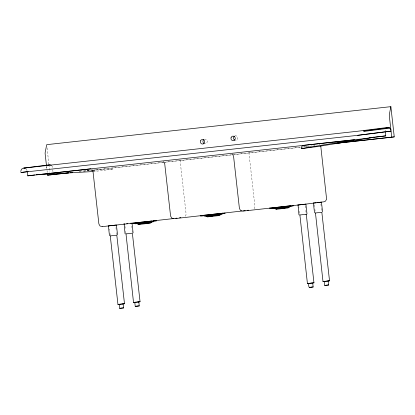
<?xml version="1.0" encoding="UTF-8"?>
<svg xmlns="http://www.w3.org/2000/svg" width="415" height="415" viewBox="0 0 415 415"><rect width="100%" height="100%" fill="white"/><g stroke="black" fill="none" stroke-linecap="round" stroke-linejoin="round"><path stroke-width="0.31" stroke-dasharray="2.08 1.56" d="M180.468 160.097L180.229 161.653L186.096 213.948L185.858 215.504L184.867 216.734M249.301 152.497L249.062 154.053L254.929 206.348L254.691 207.905L253.7 209.134M94.195 169.974A3.04 2.957 82.3 0 1 94.755 171.442L112.532 169.164L112.346 168.391M81.024 171.462L79.089 171.675L81.06 171.504M83.602 171.177L92.623 170.181M93.266 170.109L164.164 162.281M164.807 162.213L233.126 154.671M233.77 154.598L300.154 147.268M302.732 146.983L313.045 145.847M313.688 145.774L314.975 145.634M83.638 171.219L91.373 170.363M92.016 170.295L162.913 162.467M163.557 162.395L231.876 154.852M232.519 154.779L300.19 147.309M300.839 147.237L311.795 146.028M79.773 170.902L91.336 170.29M91.98 170.254L112.532 169.164A3.04 2.791 82.9 0 0 111.988 167.691M26.062 168.723L27.188 170.762M94.573 170.669L94.755 171.442M320.92 204.081L321.127 205.97M321.412 208.486L321.625 210.374M314.383 204.813L314.591 206.701M314.876 209.217L315.089 211.105M305.352 206.073L305.559 207.962M305.845 210.483L306.057 212.371M298.816 206.805L298.956 208.065M299.308 211.214L299.521 213.103M131.591 226.258L131.731 227.519M132.084 230.662L132.297 232.556M124.982 226.362L125.195 228.25M125.548 231.394L125.688 232.654M115.951 227.622L116.164 229.511M116.516 232.659L116.729 234.548M109.487 228.981L109.627 230.242M109.98 233.391L110.193 235.279M52.736 169.688L52.995 172.018M47.056 147.875L48.861 163.946M48.934 164.589L49.805 172.36M46.542 166.233L46.869 169.159M47.004 170.368L47.279 172.785M204.263 139.321A2.283 2.163 82.7 0 1 207.215 141.214A2.283 2.163 82.7 0 1 204.756 143.699M234.854 135.944A2.283 2.163 82.7 0 1 237.805 137.837A2.283 2.163 82.7 0 1 235.347 140.322M46.76 168.153A3.04 2.884 82.7 0 1 46.973 166.597M51.937 166.047A3.04 2.884 82.7 0 1 52.487 167.515M385.182 130.787A3.04 2.884 82.7 0 1 385.193 129.994M319.254 144.809A3.04 2.957 82.3 0 1 319.649 144.13"/><path stroke-width="0.62" d="M20.75 171.488L21.393 169.253L23.427 168.127L49.281 164.812M46.47 165.595L45.178 154.095A2.459 0.773 83.7 0 1 45.209 152.341L46.698 144.659L390.863 106.66L389.374 114.343A2.459 0.773 83.7 0 0 389.343 116.096L391.713 137.204L336.928 143.253M301.254 148.643L354.529 139.731L303.692 145.312A3.04 2.791 82.9 0 0 301.254 148.643L319.026 146.365L374.844 137.147M358.539 135.202L385.296 131.794L385.753 135.866L358.996 139.274L27.758 175.841L27.297 171.769L28.147 171.68M27.753 175.841L34.767 174.943M125.05 233.749L124.147 223.898M298.95 214.825L298.048 204.974M306.996 213.922L305.891 204.102L301.632 204.6M322.564 211.93L321.459 202.105L317.2 202.603M136.151 302.172L133.521 302.457L125.994 233.894M137.194 302.058L140.057 301.726L132.369 233.183L125.895 233.91M310.052 283.248L307.422 283.533L299.895 214.97M309.657 283.3L313.958 282.802L306.27 214.259L299.734 214.991M325.619 281.256L322.989 281.536L315.462 212.973M110.266 235.907L117.953 304.449L119.048 304.314M110.328 235.907L116.802 235.175L124.49 303.718L123.022 303.868L123.686 307.889L119.66 308.34L119.307 304.299M123.229 303.858L122.124 303.993M124.49 303.718L121.626 304.05M133.521 302.457L134.616 302.322M134.776 302.317L135.228 306.343L139.253 305.897L138.797 301.866L137.692 302.001M119.66 308.34L123.686 307.889M307.422 283.533L308.511 283.398M311.022 287.221C308.35 288.7 308.226 284.467 309.004 283.352M322.989 281.536L324.079 281.401M315.301 212.994L321.838 212.267L329.526 280.805L328.058 280.955L328.716 284.975L324.696 285.427L324.343 281.386M328.265 280.95L326.662 281.137M329.526 280.805L326.065 281.209M309.128 287.424L313.149 286.973L312.697 282.942L311.592 283.077M324.696 285.427L328.716 284.975M224.806 212.916C226.305 213.538 222.653 213.663 222.134 213.756L200.58 216.132L200.523 215.624L219.566 213.549M27.587 171.628L20.864 172.495L359.234 135.16L391.034 131.161L385.934 131.726M387.714 127.447L357.912 131.213L23.826 168.08L25.382 168.314M389.841 128.111L389.197 127.696L363.519 130.984L364.152 131.399L389.841 128.111A3.04 2.884 82.7 0 1 390.92 130.154M36.032 174.782L37.921 174.539M47.414 173.994L47.549 175.203L49.452 174.959M391.713 137.204L394.25 136.877L390.863 106.66M173.89 218.529L102.334 226.632M175.784 218.285L177.044 218.124M179.571 217.797L180.831 217.636M242.09 211.007L173.973 218.721L171.717 218.077L170.586 216.039L164.719 163.749L163.588 161.71M243.356 210.846L245.249 210.602M247.143 210.364L248.403 210.198M304.589 204.273L323.944 201.794L325.412 201.218L326.615 199.226L320.764 146.137M155.449 220.583L153.249 220.847M151.791 221.506L153.249 221.32L153.306 221.823L149.229 222.305M150.479 222.16L151.667 222.004L151.724 222.507L148.451 222.897M220.624 213.907L222.082 213.72L222.139 214.223L218.062 214.705M149.483 222.777L150.469 222.653L150.526 223.156L138.454 224.505L138.403 224.001L139.03 223.944M292.378 205.477C295.703 204.896 292.715 206.488 290.967 206.156L277.142 207.796C274.772 207.599 270.959 209.419 269.356 208.024M219.307 214.56L220.5 214.405L220.557 214.913L217.284 215.302M218.316 215.178L219.302 215.053L219.359 215.556L207.287 216.905L207.23 216.402L207.863 216.345M288.14 206.96L289.333 206.805L289.39 207.313L286.117 207.702M287.149 207.578L288.135 207.453L288.186 207.957L276.12 209.305L276.063 208.802L276.696 208.745M130.647 223.192L131.337 223.109M151.989 220.998L131.742 223.223M220.822 213.398L223.104 213.128M277.713 207.22L290.91 205.653M288.441 206.426L290.915 206.12L290.972 206.623L286.895 207.106M277.085 207.293L273.563 207.697M150.261 221.688L146.127 222.16M219.094 214.088L206.468 215.499M147.652 222.487L150.318 222.191M287.927 206.488L277.594 207.656M216.485 214.892L219.151 214.591M147.143 223.052L149.286 222.808M285.318 207.293L287.984 206.992M215.976 215.452L218.119 215.209M286.952 207.609L283.315 208.019M145.852 222.694L148.388 222.414M214.685 215.095L217.221 214.814M145.655 223.218L147.709 222.995M286.054 207.215L279.222 207.982M216.542 215.395L210.965 216.023M285.375 207.796L281.671 208.211M145.541 222.227L142.075 222.616M143.849 222.928L146.179 222.668M212.682 215.328L215.012 215.069M281.515 207.728L283.844 207.469M144.005 223.41L145.909 223.197M136.597 302.13L137.448 302.032M121.03 304.122L121.88 304.029M310.498 283.206L311.349 283.108M357.683 135.332L358.446 135.249M372.239 137.36L374.169 137.147M375.456 137.002L385.753 135.866M369.708 137.681L370.989 137.541M372.271 137.401L374.195 137.189M90.838 168.817L37.63 174.715L93.474 171.514M50.085 174.876L68.776 172.811M70.068 172.671L71.997 172.458M334.314 143.497L335.6 143.357L334.35 143.538M336.892 143.211L394.25 136.877M47.549 175.203L68.817 172.853M70.104 172.713L72.682 172.427M126.7 223.638L127.732 223.524M302.909 204.486L242.806 211.121L240.55 210.478L239.419 208.439L233.552 156.149L232.426 154.11M141.556 223.182L143.948 222.907M210.389 215.582L212.781 215.307M142.132 223.623L144.078 223.4M212.911 215.8L209.248 216.21M279.798 208.423L281.744 208.2M135.757 302.224L136.67 302.115M325.225 281.303L326.138 281.199M120.189 304.216L121.102 304.107M137.121 306.146L135.228 306.343M137.36 306.094L139.253 305.897M311.26 287.175L313.149 286.973M316.168 202.722L313.491 203.002M300.6 204.714L297.846 205M272.8 207.78L270.196 208.06M141.505 222.679L135.389 223.317L135.446 223.82L140.358 223.306M277.121 208.216L279.741 207.92M139.456 223.415L142.075 223.114M208.288 215.816L210.908 215.515M278.081 208.61L280.192 208.372M140.415 223.81L142.532 223.571M120.583 304.169L117.953 304.449M277.064 207.713L273.988 208.04M278.024 208.107L273.112 208.621L273.054 208.117M209.191 215.707C208.615 215.961 202.188 216.531 205.155 215.639M276.639 208.766L278.776 208.527M207.806 216.365L209.943 216.127M138.973 223.965L141.11 223.727M325.147 281.308L324.245 281.396M309.58 283.3L308.677 283.393M138.589 301.876L140.057 301.726M135.679 302.224L134.813 302.312M120.111 304.221L119.209 304.309M276.582 208.263C273.381 208.195 275.41 209.642 277.583 208.657M206.68 215.971L207.749 215.862M138.921 223.462C135.715 223.395 137.744 224.842 139.917 223.851M208.75 216.251L205.975 216.542L206.058 216.033M313.133 282.88L313.958 282.802M138.294 301.913L138.797 301.866M124.37 223.887L123.95 223.924M108.455 225.916L116.423 225.018L117.528 234.843M305.928 214.29L306.27 214.259M131.747 223.727L156.03 221.019L156.403 220.962L156.351 220.458M102.24 226.637L100.015 225.993L98.884 223.955L93.022 171.665M389.192 127.696L388.476 127.467A3.04 2.884 82.7 0 0 386.982 127.633M91.897 169.626L92.83 170.892M313.413 203.008L314.518 212.828M132.063 223.638L133.096 232.846M108.382 225.921L109.482 235.741M234.802 140.156A2.283 2.163 82.7 0 1 234.361 136.229M204.211 143.533A2.283 2.163 82.7 0 1 203.77 139.606M48.55 164.999A3.04 2.884 82.7 0 1 51.408 165.471M303.759 204.289L303.007 204.476L303.759 204.289M231.129 137.469A2.283 2.163 82.7 0 0 233.37 140.664A2.283 2.163 82.7 0 0 234.854 137.059A2.283 2.163 82.7 0 0 231.129 137.469M200.533 140.846A2.283 2.163 82.7 0 0 202.779 144.041A2.283 2.163 82.7 0 0 204.263 140.436A2.283 2.163 82.7 0 0 200.533 140.846"/></g></svg>
